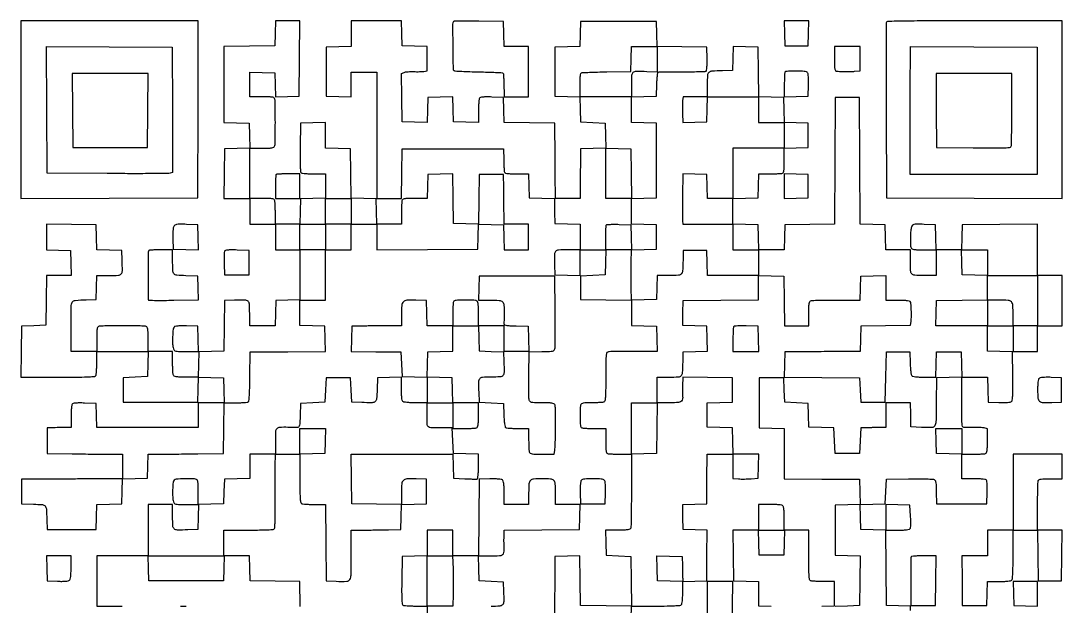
# Model space of a CAD drawing. Extents: x 179 to 1071, y 112 to 1107.
# Drawn here: x 179 to 1071, y 606 to 1107 of the extents above; entities that cross this region are included whole.
import ezdxf

# ---------------------------------------------------------------- set-up
doc = ezdxf.new("R2010")
doc.units = 0

msp = doc.modelspace()

# ---------------------------------------------------------------- linework, layer by layer
for points in [[(396.783832, 1096.25), (396.5, 1085.5), (374.75, 1085.230498), (353, 1084.960995), (353, 1052.514329), (353, 1020.067663), (363.75, 1019.783832), (374.5, 1019.5), (374.783485, 1008.784171), (375.06697, 998.068343), (364.283485, 997.784171), (353.5, 997.5), (353.230112, 976.25), (352.960225, 955), (363.980112, 955), (375, 955), (375, 944), (375, 933), (386, 933), (397, 933), (397, 922), (397, 911), (407.5, 911), (418, 911), (418, 889.534983), (418, 868.069966), (407.75, 867.784983), (397.5, 867.5), (397.216168, 856.75), (396.932337, 846), (385.966168, 846), (375, 846), (375, 856.480948, 0.01319), (374.788355, 864.50249, 0.203196), (373.602972, 866.933469, 0.179688), (370.965089, 867.928151, 0.009927), (362, 867.795054), (353.5, 867.5), (353.230591, 845.783635), (352.961183, 824.06727), (342.230591, 823.783635), (331.5, 823.5), (331.216168, 812.75), (330.932337, 802), (320.573157, 802, -0.005377), (315.026092, 802.059651, -0.030446), (312.080966, 802.302822, -0.063217), (310.397282, 802.767927, -0.20495), (309.606989, 803.581787, -0.07203), (309.367894, 804.638111, -0.005915), (309.178303, 807.465525, -0.007831), (309.044305, 810.859224, -0.005951), (309, 814.581787), (309, 824), (298.5, 824), (288, 824), (288, 834.393011, 0.005351), (287.940414, 839.960143, 0.030363), (287.69735, 842.913621, 0.063068), (287.23239, 844.601595, 0.205218), (286.418213, 845.393011, 0.08225), (285.232385, 845.636202, 0.002107), (279.767875, 845.821697, 0.004428), (273.33249, 845.955978, 0.003002), (266, 846, 0.003002), (258.66751, 845.955978, 0.004428), (252.232125, 845.821697, 0.002107), (246.767615, 845.636202, 0.08225), (245.581787, 845.393011, 0.205218), (244.76761, 844.601595, 0.063068), (244.30265, 842.913621, 0.030363), (244.059586, 839.960143, 0.005351), (244, 834.393011), (244, 824), (233, 824), (222, 824), (222, 845.480948, -0.003164), (222.10758, 862.479112, -0.127215), (223.077367, 866.042339, -0.245296), (225.643505, 867.690422, -0.01508), (235, 868.24922), (243.5, 868.5), (243.784983, 878.75), (244.069966, 889), (254.515931, 889, 0.013279), (262.508945, 889.212318, 0.203503), (264.935814, 890.398538, 0.179309), (265.92841, 893.037274, 0.009911), (265.795054, 902), (265.5, 910.5), (254.783492, 910.783492), (244.066984, 911.066984), (243.783492, 921.783492), (243.5, 932.5), (222.25, 932.769888), (201, 933.039775), (201, 922.054871), (201, 911.069966), (211.25, 910.784983), (221.5, 910.5), (221.783832, 899.75), (222.067663, 889), (211.553719, 889), (201.039775, 889), (200.769888, 867.75), (200.5, 846.5), (190, 846), (179.5, 845.5), (179.230498, 823.75), (178.960995, 802), (210.873509, 802, 0.001265), (229.280051, 802.04657, 0.010886), (237.49886, 802.267147, 0.01691), (242.200297, 802.655518, 0.278953), (243.393011, 803.581787, 0.07203), (243.632106, 804.638111, 0.005915), (243.821697, 807.465525, 0.007831), (243.955695, 810.859224, 0.005951), (244, 814.581787), (244, 824), (266.033832, 824), (288.067663, 824), (287.783832, 813.25), (287.5, 802.5), (277, 802), (266.5, 801.5), (266.5, 791), (266.5, 780.5), (298.5, 780.5), (330.5, 780.5), (330.784171, 791.283485), (331.068343, 802.06697), (341.784171, 801.783485), (352.5, 801.5), (352.783832, 790.75), (353.067663, 780), (342.033832, 780), (331, 780), (331, 769.5), (331, 759), (327.25, 758.955461, -0.002158), (316.413029, 758.873526, -0.000537), (298.685812, 758.835053, -0.000579), (280.010873, 758.836196, -0.001059), (264.784983, 758.887), (244.069966, 759), (243.784983, 769.25), (243.5, 779.5), (233.582645, 779.788231, 0.006827), (228.804805, 779.861823, 0.023663), (225.717063, 779.721018, 0.033714), (223.705135, 779.395734, 0.19692), (222.847958, 778.788231, 0.113964), (222.524772, 777.869999, 0.008157), (222.266219, 775.16123, 0.011132), (222.080746, 771.886984, 0.008167), (222.015313, 768.25), (222, 759), (218.75, 758.939517, 0.001122), (217.041389, 758.903885, 0.000323), (214.398438, 758.84113, 0.000325), (211.418349, 758.766508, 0.000346), (208.5, 758.689517), (201.5, 758.5), (201.5, 747.5), (201.5, 736.5), (223, 736.289091, 0.00027), (232.019799, 736.205478, 0.000244), (241.342187, 736.128653, 0.000245), (249.688123, 736.068039, 0.000784), (255.25, 736.039091), (266, 736), (266, 725.5), (266, 715), (255.75, 714.934661, -0.000126), (249.851279, 714.898547, -0.000022), (238.817188, 714.834271, -0.000024), (225.88575, 714.760151, -0.000022), (212.5, 714.684661), (179.5, 714.5), (179.5, 704), (179.5, 693.5), (189.7397, 693.215131, -0.012174), (197.50884, 692.809521, -0.196929), (199.803333, 691.65727, -0.165236), (200.832838, 689.14566, -0.008001), (201.24922, 680), (201.5, 671.5), (222.5, 671.5), (243.5, 671.5), (243.783492, 682.216508), (244.066984, 692.933016), (254.783492, 693.216508), (265.5, 693.5), (265.783492, 704.216508), (266.066984, 714.933016), (276.783492, 715.216508), (287.5, 715.5), (287.784983, 725.75), (288.069966, 736), (298.284983, 736.051249, 0.000533), (303.655241, 736.083912, 0.000153), (311.961839, 736.145827, 0.000154), (321.327992, 736.221401, 0.000164), (330.5, 736.301249), (352.5, 736.5), (352.769502, 758.25), (353.039005, 780), (362.769502, 780.015313, 0.007428), (366.586424, 780.078025, 0.010307), (370.002712, 780.255482, 0.007127), (372.835648, 780.501904, 0.116755), (373.729091, 780.811407, 0.228384), (374.35659, 781.821704, 0.009456), (374.740282, 786.179757, 0.01097), (375.039141, 792.538324, 0.003025), (375.229091, 802.546095), (375.5, 823.5), (407.783691, 823.763898), (440.067381, 824.027795), (439.783691, 834.763898), (439.5, 845.5), (428.75, 845.783832), (418, 846.067663), (418, 857.033832), (418, 868), (429, 868), (440, 868), (440, 889.5), (440, 911), (451, 911), (462, 911), (462, 922), (462, 933), (473, 933), (484, 933), (484, 921.989377), (484, 910.978755), (527.25, 911.239377), (570.5, 911.5), (570.784171, 922.283485), (571.068343, 933.06697), (581.784171, 932.783485), (592.5, 932.5), (592.783832, 921.75), (593.067663, 911), (603.533832, 911), (614, 911), (614, 922), (614, 933), (603.5, 933), (593, 933), (592.881648, 942.75, -0.000062), (592.826894, 947.307015, -0.000032), (592.75939, 953.014062, -0.000032), (592.690668, 958.886916, -0.000048), (592.631648, 964), (592.5, 975.5), (582, 975.5), (571.5, 975.5), (571.230014, 954.216371), (570.960029, 932.932742), (560.230014, 933.216371), (549.5, 933.5), (549.230014, 954.783629), (548.960029, 976.067258), (538.230014, 975.783629), (527.5, 975.5), (527.215017, 965.25), (526.930034, 955), (516.572006, 955, 0.005378), (511.025624, 954.940347, 0.030449), (508.080782, 954.697172, 0.063222), (506.397244, 954.232062, 0.204941), (505.606989, 953.418213, 0.07203), (505.367894, 952.361889, 0.005915), (505.178303, 949.534475, 0.007831), (505.044305, 946.140776, 0.005951), (505, 942.418213), (505, 933), (494.533832, 933), (484.067663, 933), (483.783832, 943.75), (483.5, 954.5), (472.76979, 954.783631), (462.03958, 955.067262), (461.76979, 976.283631), (461.5, 997.5), (450.75, 997.783832), (440, 998.067663), (440, 1009.067663), (440, 1020.067663), (429.25, 1019.783832), (418.5, 1019.5), (418.22917, 998.571891, 0.002701), (418.150006, 988.071549, 0.012029), (418.285113, 981.908791, 0.012869), (418.572759, 977.904588, 0.230932), (419.22917, 976.837204, 0.115844), (420.147219, 976.517741, 0.007444), (422.990756, 976.26306, 0.010563), (426.422631, 976.079922, 0.007655), (430.25, 976.015313), (440, 976), (440, 965.533832), (440, 955.067663), (429.25, 954.783832), (418.5, 954.5), (418.216168, 943.75), (417.932337, 933), (407.466168, 933), (397, 933), (397, 942.418213, 0.005951), (396.955695, 946.140776, 0.007831), (396.821697, 949.534475, 0.005915), (396.632106, 952.361889, 0.07203), (396.393011, 953.418213, 0.205218), (395.601595, 954.23239, 0.063068), (393.913621, 954.69735, 0.030363), (390.960143, 954.940414, 0.005351), (385.393011, 955), (375, 955), (375, 976.5), (375, 998), (385.393011, 998, 0.005351), (390.960143, 998.059586, 0.030363), (393.913621, 998.30265, 0.063068), (395.601595, 998.76761, 0.205218), (396.393011, 999.581787, 0.090516), (396.939938, 1002.490371, 0.001332), (396.986594, 1020, 0.001332), (396.939938, 1037.509629, 0.090516), (396.393011, 1040.418213, 0.205218), (395.601595, 1041.23239, 0.063068), (393.913621, 1041.69735, 0.030363), (390.960143, 1041.940414, 0.005351), (385.393011, 1042), (375, 1042), (375, 1052.533832), (375, 1063.067663), (385.75, 1062.783832), (396.5, 1062.5), (396.785365, 1052.215407), (397.07073, 1041.930815), (407.285365, 1042.215407), (417.5, 1042.5), (417.763853, 1074.75), (418.027706, 1107), (407.547685, 1107), (397.067663, 1107)], [(549.686013, 1106.35268, 0.200102), (548.839193, 1104.294974, 0.001434), (548.981162, 1085.220102, 0.001219), (549.226209, 1065.998736, 0.255884), (550.118275, 1064.426902, 0.124049), (551.029484, 1064.138292, 0.001749), (556.816441, 1063.811555, 0.004748), (563.560575, 1063.518626, 0.003095), (571.350198, 1063.302629, -0.002361), (579.098223, 1063.099171, -0.003784), (585.707647, 1062.844292, -0.000829), (591.492817, 1062.567717, -0.186305), (591.981923, 1062.350575, -0.172188), (592.318903, 1061.641349, -0.010761), (592.509536, 1059.293219, -0.008095), (592.679155, 1055.378055, -0.001123), (592.88126, 1047.25), (593, 1042), (603.5, 1042), (614, 1042), (614, 1063.5), (614, 1085), (603.533832, 1085), (593.067663, 1085), (592.783832, 1095.75), (592.5, 1106.5), (571.436013, 1106.769346, 0.003085), (563.311969, 1106.823103, 0.004901), (556.358056, 1106.758056, 0.001338), (550.324385, 1106.626314, 0.192551)], [(920.460009, 1105.75, 0.090591), (920.266358, 1104.709509, 0.000109), (920.198937, 1082.982812, 0.000984), (920.176611, 1058.652573, 0.000605), (920.241394, 1030), (920.5, 955.5), (995.75, 955.243674), (1071, 954.987348), (1071, 1030.993674), (1071, 1107), (995.968615, 1107, 0.000668), (957.448289, 1106.948566, 0.003471), (936.19131, 1106.744245, 0.001205), (921.475143, 1106.465155, 0.305157)], [(308.758677, 1030.77123), (309.017354, 977.04246), (306.758677, 976.494347, -0.057902), (304.987826, 976.276519, -0.000418), (290.035361, 976.188577, -0.001589), (272.903102, 976.156579, -0.001017), (253, 976.223117), (201.5, 976.5), (201.241383, 1030.758691), (200.982767, 1085.017383), (254.741383, 1084.758691), (308.5, 1084.5)], [(724, 1074.091124), (724, 1063.182249), (715.25, 1063.46618, 0.008521), (705.954029, 1063.609315, 0.175406), (703.364411, 1062.667187, 0.208856), (702.202729, 1060.338893, 0.012752), (702, 1052.391592), (702, 1042), (680, 1042), (658, 1042), (658, 1052.031385, -0.006955), (658.065283, 1056.724666, -0.022709), (658.2925, 1059.821974, -0.029305), (658.656251, 1061.852831, -0.25152), (659.25, 1062.518112, -0.076876), (660.218152, 1062.71022, -0.00109), (666.154688, 1062.949315, -0.002999), (673.053001, 1063.170655, -0.001969), (681, 1063.34662), (701.5, 1063.719787), (701.783832, 1074.359894), (702.067663, 1085), (713.033832, 1085), (724, 1085)], [(876, 1074.5, 0.004221), (876.051218, 1068.433225, 0.03668), (876.294174, 1065.747341, 0.108169), (876.821153, 1064.424261, 0.233127), (877.75, 1063.894672, 0.003839), (883.047828, 1063.616612, 0.009606), (886.919336, 1063.51768, 0.012434), (890.125798, 1063.577104, 0.01335), (893.25, 1063.796454), (898, 1064.257661), (898, 1074.628831), (898, 1085), (887, 1085), (876, 1085)], [(1049.5, 1030), (1049.5, 975.5), (995.211905, 975.5), (940.92381, 975.5), (940.942857, 1025.75, -0.000032), (940.951538, 1045.331386, -0.000047), (940.961905, 1062.563467, -0.000022), (940.972765, 1077.239555, -0.00086), (940.980952, 1080.508612), (941, 1085.017225), (995.25, 1084.758612), (1049.5, 1084.5)], [(833.666667, 1063.333333, 0.178639), (833.399782, 1062.754233, 0.00449), (833.195833, 1059.816807, 0.009084), (833.048275, 1056.320041, 0.006002), (833, 1052.29835), (833, 1041.930034), (843.25, 1042.215017), (853.5, 1042.5), (853.788859, 1051.850715, 0.009044), (853.84141, 1055.957683, 0.018924), (853.703614, 1059.150171, 0.020746), (853.412685, 1061.513859, 0.132968), (852.916414, 1062.600715, 0.147998), (851.922993, 1063.257565, 0.037403), (850.00979, 1063.676512, 0.026324), (847.18188, 1063.926486, 0.008883), (843.044222, 1064, 0.007137), (839.657974, 1063.951661, 0.010606), (836.696324, 1063.804167, 0.006007), (834.230897, 1063.599099, 0.174334)], [(963.235953, 1030.25), (963.5, 998.5), (994.93202, 998.235498, 0.001697), (1010.901959, 998.155315, 0.00816), (1019.995146, 998.288929, 0.006635), (1026.009704, 998.555446, 0.241447), (1027.166708, 999.235498, 0.134731), (1027.492293, 1000.296498, 0.001088), (1027.738089, 1009.161365, 0.003824), (1027.920853, 1019.372002, 0.002438), (1027.984687, 1031.25), (1028, 1062), (995.485953, 1062), (962.971906, 1062)], [(397.666667, 975.333333, 0.177413), (397.400114, 974.758552, 0.004912), (397.195833, 971.973958, 0.009526), (397.048294, 968.649913, 0.006327), (397, 964.833333), (397, 955), (407.5, 955), (418, 955), (418, 965.5), (418, 976), (408.166667, 976, 0.006327), (404.350087, 975.951706, 0.009526), (401.026042, 975.804167, 0.004912), (398.241448, 975.599886, 0.177413)], [(310.01538, 931.028739, 0.089721), (309.593321, 929.72211, 0.014763), (309.31694, 927.072896, 0.015383), (309.175108, 923.826587, 0.011481), (309.211167, 920.243181), (309.5, 911.5), (320.284178, 911.215822), (331.068357, 910.931643), (330.784178, 921.715822), (330.5, 932.5), (320.804214, 932.785558, 0.004805), (314.993862, 932.900817, 0.042938), (312.44983, 932.708127, 0.109092), (311.012545, 932.136149, 0.121424)], [(701.783832, 921.75), (702.067663, 911), (691.033832, 911), (680, 911), (680, 921.333333, -0.006317), (680.050668, 925.343898, -0.009512), (680.205463, 928.836713, -0.004898), (680.419778, 931.762931, -0.177451), (680.699448, 932.366114, -0.183378), (681.300668, 932.636532, -0.005301), (684.145783, 932.777033, -0.010046), (687.547259, 932.840477, -0.006672), (691.449448, 932.782781), (701.5, 932.5)], [(288.666667, 910.333333, 0.196888), (288.148487, 909.095997, 0.000464), (288.011343, 889.123068, 0.000459), (287.911034, 869.143849, 0.199378), (288.414745, 867.916667, 0.197436), (288.811971, 867.749727, 0.000515), (294.911603, 867.707234, 0.003031), (301.822516, 867.7081, 0.001872), (309.9493, 867.78881), (331.069109, 868.07762), (330.784555, 878.28881), (330.5, 888.5), (320.357794, 888.783793, -0.014077), (312.641261, 889.217345, -0.199184), (310.234082, 890.462909, -0.166903), (309.196349, 893.143851, -0.00925), (309.013655, 902.25), (309, 911), (299.166667, 911, 0.006327), (295.350087, 910.951706, 0.009526), (292.026042, 910.804167, 0.004912), (289.241448, 910.599886, 0.177413)], [(353.442274, 909.710164, 0.081166), (353.248144, 908.773814, 0.005233), (353.158783, 905.980936, 0.007531), (353.137174, 902.634259, 0.005535), (353.210159, 898.924983), (353.5, 889.5), (364, 889.5), (374.5, 889.5), (374.5, 900), (374.5, 910.5), (364.232115, 910.785181, 0.005823), (359.049899, 910.868732, 0.025951), (356.012272, 910.724596, 0.043922), (354.172333, 910.376284, 0.236652)], [(1007, 900), (1007, 889), (1028.5, 889), (1050, 889), (1050, 867.5), (1050, 846), (1039.5, 846), (1029, 846), (1029, 855.065741, 0.014506), (1028.756305, 863.463935, 0.174589), (1027.50496, 866.393275, 0.189883), (1024.719525, 867.725392, 0.0177), (1016.964816, 868), (1007, 868), (1007, 857), (1007, 846), (984.966168, 846), (962.932337, 846), (963.216168, 856.75), (963.5, 867.5), (985.25, 867.769502), (1007, 868.039005), (1007, 878.485671), (1007, 888.932337), (996.25, 889.216168), (985.5, 889.5), (985.216168, 900.25), (984.932337, 911), (995.966168, 911), (1007, 911)], [(310.233397, 844.833397, 0.179459), (309.371852, 842.956134, 0.01067), (309.030526, 836.615899, 0.016338), (309.031988, 830.280382, 0.057296), (309.630286, 826.25, 0.133842), (310.367068, 824.986552, 0.144838), (311.622381, 824.318468, 0.046615), (314.098572, 824.049393, 0.003769), (320.650463, 824), (331.067663, 824), (330.783832, 834.75), (330.5, 845.5), (320.983397, 845.783397, 0.008138), (316.607967, 845.842445, 0.021344), (313.471245, 845.699745, 0.026578), (311.271169, 845.386818, 0.148826)], [(789.699448, 845.366114, 0.177451), (789.419778, 844.762931, 0.004898), (789.205463, 841.836713, 0.009512), (789.050668, 838.343898, 0.006317), (789, 834.333333), (789, 824), (800.033832, 824), (811.067663, 824), (810.783832, 834.75), (810.5, 845.5), (800.449448, 845.782781, 0.006672), (796.547259, 845.840477, 0.010046), (793.145783, 845.777033, 0.005301), (790.300668, 845.636532, 0.183378)], [(1051.234424, 800.834424, 0.143797), (1050.694722, 799.845948, 0.022828), (1050.320419, 797.645337, 0.020679), (1050.076786, 794.661816, 0.010032), (1050, 790.835184, 0.022917), (1050.312007, 784.031425, 0.193624), (1051.684721, 781.356705, 0.171727), (1054.620688, 780.204487, 0.017266), (1062.259538, 780.209712), (1070.5, 780.5), (1070.5, 791), (1070.5, 801.5), (1061.484424, 801.784424, 0.008771), (1057.360229, 801.84215, 0.022222), (1054.366666, 801.698401, 0.027716), (1052.2536, 801.383717, 0.146572)], [(789, 725.596513), (789, 715.193027), (793.75, 714.846513, 0.014642), (795.99658, 714.748636, 0.007134), (798.867188, 714.748663, 0.007069), (801.856091, 714.833617, 0.010147), (804.5, 715), (810.5, 715.5), (810.784983, 725.75), (811.069966, 736), (800.034983, 736), (789, 736)], [(1029, 703.5), (1029, 671), (1018, 671), (1007, 671), (1007, 660), (1007, 649), (995.980112, 649), (984.960225, 649), (985.230112, 627.75), (985.5, 606.5), (996, 606.5), (1006.5, 606.5), (1006.784983, 616.75), (1007.069966, 627), (1016.834983, 627, 0.00874), (1021.089346, 627.074375, 0.018513), (1024.377065, 627.311444, 0.019392), (1026.800997, 627.672291, 0.150838), (1027.8, 628.2, 0.175156), (1028.391927, 629.461896, 0.00933), (1028.721154, 633.954487, 0.010454), (1028.937931, 640.406919, 0.003169), (1029, 650.2), (1029, 671), (1039.480498, 671), (1049.960995, 671), (1050.230498, 649.25), (1050.5, 627.5), (1060.5, 627.5), (1070.5, 627.5), (1070.769502, 649.25), (1071.039005, 671), (1060.519502, 671), (1050, 671), (1050, 691.418213, -0.002771), (1050.043995, 699.357109, -0.004125), (1050.178303, 706.303225, -0.001841), (1050.363369, 712.220565, -0.083055), (1050.606989, 713.418213, -0.201158), (1051.381554, 714.227587, -0.0653), (1053.006334, 714.694689, -0.031643), (1055.836306, 714.939403, -0.005748), (1061.106989, 715), (1071, 715), (1071, 725.5), (1071, 736), (1050, 736), (1029, 736)], [(659.083586, 713.600715, 0.132968), (658.587315, 712.513859, 0.020746), (658.296386, 710.150171, 0.018924), (658.15859, 706.957683, 0.009044), (658.211141, 702.850715), (658.5, 693.5), (669, 693.5), (679.5, 693.5), (679.788859, 702.850715, 0.009044), (679.84141, 706.957683, 0.018924), (679.703614, 710.150171, 0.020746), (679.412685, 712.513859, 0.132968), (678.916414, 713.600715, 0.148241), (677.921106, 714.258133, 0.03732), (676.001581, 714.676883, 0.026238), (673.161782, 714.926629, 0.008814), (669, 715, 0.008814), (664.838218, 714.926629, 0.026238), (661.998419, 714.676883, 0.03732), (660.078894, 714.258133, 0.148241)], [(811, 682), (811, 671), (822, 671), (833, 671), (833, 680.8, 0.008695), (832.925705, 685.071747, 0.018472), (832.688776, 688.369558, 0.019349), (832.328068, 690.799696, 0.150969), (831.8, 691.8, 0.150969), (830.799696, 692.328068, 0.019349), (828.369558, 692.688776, 0.018472), (825.071747, 692.925705, 0.008695), (820.8, 693), (811, 693)], [(201.216168, 638.25), (201.5, 627.5), (210.348888, 627.209625, 0.009753), (214.216702, 627.158189, 0.019679), (217.261689, 627.297015, 0.021654), (219.531013, 627.589578, 0.131045), (220.598888, 628.08207, 0.153904), (221.270619, 629.123954, 0.035268), (221.685107, 631.203482, 0.024225), (221.929856, 634.343307, 0.007338), (222, 639.122445), (222, 649), (211.466168, 649), (200.932337, 649)], [(549.187616, 637.75, -0.004056), (549.286888, 632.698016, -0.002552), (549.324862, 626.79375, -0.002561), (549.302819, 620.984411, -0.004692), (549.216168, 616.25), (548.932337, 606), (537.966168, 606), (527, 606), (527, 627.5), (527, 649), (537.937616, 649), (548.875232, 649)], [(941.688187, 648.25, 0.126359), (941.515499, 647.623695, 0.000779), (941.420102, 641.698437, 0.003128), (941.363878, 634.912242, 0.001981), (941.37917, 627), (941.5, 606.5), (952, 606.5), (962.5, 606.5), (962.769888, 627.75), (963.039775, 649), (952.578905, 649, 0.006705), (948.538272, 648.945813, 0.010485), (945.064647, 648.779688, 0.004922), (942.158018, 648.550754, 0.245227)]]:
    msp.add_lwpolyline(points, format="xyb", close=True)
for points in [[(179, 1030.993714), (179, 954.987428), (254.75, 955.243714), (330.5, 955.5), (330.756286, 1031.25), (331.012572, 1107), (255.006286, 1107), (179, 1107)], [(833.216168, 1096.25), (833.5, 1085.5), (843.5, 1085.5), (853.5, 1085.5), (853.783832, 1096.25), (854.067663, 1107), (843.5, 1107), (832.932337, 1107)], [(223.235953, 1030.25), (223.5, 998.5), (255.5, 998.5), (287.5, 998.5), (287.764047, 1030.25), (288.028094, 1062), (255.5, 1062), (222.971906, 1062)], [(701.769888, 976.25), (702.039775, 955), (691.019888, 955), (680, 955), (680, 976.533832), (680, 998.067663), (690.75, 997.783832), (701.5, 997.5)], [(833, 965.5), (833, 954.930034), (843.25, 955.215017), (853.5, 955.5), (853.5, 965.5), (853.5, 975.5), (843.25, 975.784983), (833, 976.069966)], [(462, 944), (462, 933), (451, 933), (440, 933), (440, 922), (440, 911), (429, 911), (418, 911), (418, 922), (418, 933), (429, 933), (440, 933), (440, 944), (440, 955), (451, 955), (462, 955)], [(439.783832, 747.25), (439.5, 736.5), (428.75, 736.216168), (418, 735.932337), (418, 746.966168), (418, 758), (429.033832, 758), (440.067663, 758)], [(985, 746.966168), (985, 735.932337), (974.25, 736.216168), (963.5, 736.5), (963.216168, 747.25), (962.932337, 758), (973.966168, 758), (985, 758)], [(352.783832, 638.25), (352.5, 627.5), (320.5, 627.5), (288.5, 627.5), (288.216168, 638.25), (287.932337, 649), (320.5, 649), (353.067663, 649)], [(767, 605.466168), (767, 583.932337), (777.75, 584.216168), (788.5, 584.5), (788.748715, 605.75), (788.997429, 627), (777.998715, 627), (767, 627)], [(1029.215017, 616.75), (1029.5, 606.5), (1039.75, 606.215017), (1050, 605.930034), (1050, 616.465017), (1050, 627), (1039.465017, 627), (1028.930034, 627)]]:
    msp.add_lwpolyline(points, close=True)
for points in [[(941.132935, 602.215017), (941, 605.930034), (930.75, 606.215017), (920.5, 606.5), (920.236147, 638.75), (919.972294, 671), (929.863702, 671, 0.007981), (934.348145, 671.071583, 0.020551), (937.579406, 671.307944, 0.024147), (939.848055, 671.679641, 0.168413), (940.794877, 672.252842, 0.147154), (941.220533, 673.258176, 0.01842), (941.391472, 675.645961, 0.017789), (941.388444, 678.860732, 0.008409), (941.167322, 683.002842), (940.5, 692.5), (930.25, 692.784983), (920, 693.069966), (920, 682.001151), (920, 670.932337), (909.25, 671.216168), (898.5, 671.5), (898.216515, 682.215829), (897.93303, 692.931657), (908.716515, 693.215829), (919.5, 693.5), (920, 704), (920.5, 714.5), (939.5, 714.783977, -0.002821), (946.94004, 714.853191, -0.003982), (953.569445, 714.824654, -0.002334), (959.15164, 714.730103, -0.054888), (960.715131, 714.523677, -0.140292), (961.954949, 713.814297, -0.13698), (962.645699, 712.550087, -0.045905), (962.987292, 710.054923, -0.004125), (963.215131, 703.7397), (963.5, 693.5), (985, 693.5), (1006.5, 693.5), (1006.788231, 703.417355, 0.006827), (1006.861823, 708.195195, 0.023663), (1006.721018, 711.282937, 0.033714), (1006.395734, 713.294865, 0.19692), (1005.788231, 714.152042, 0.115445), (1004.860149, 714.475649, 0.007585), (1002.014355, 714.733781, 0.010675), (998.578609, 714.919286, 0.007755), (994.75, 714.984687), (985, 715), (985, 725.5), (985, 736), (994.418213, 736, 0.005951), (998.140776, 736.044305, 0.007831), (1001.534475, 736.178303, 0.005915), (1004.361889, 736.367894, 0.07203), (1005.418213, 736.606989, 0.204586), (1006.231644, 737.395764, 0.063419), (1006.696944, 739.073666, 0.03056), (1006.94026, 742.007528, 0.005411), (1007, 747.527534), (1007, 757.841089), (1004.20759, 758.454406, 0.032348), (1002.713398, 758.68257, 0.008894), (1000.338534, 758.846862, 0.008949), (997.634708, 758.937159, 0.009235), (994.95759, 758.929174, -0.002004), (992.356911, 758.883802, -0.002328), (989.882855, 758.862076, -0.00207), (987.788996, 758.862105, -0.0139), (986.75, 758.895313, -0.317786), (985.750672, 759.695424, -0.049903), (985.271566, 762.320138, -0.018524), (985.043733, 767.520651, -0.001685), (985, 780.5), (985, 802), (995.966168, 802), (1006.932337, 802), (1007.216168, 791.25), (1007.5, 780.5), (1016.850715, 780.211141, 0.00912), (1020.925954, 780.159618, 0.018549), (1024.125691, 780.296298, 0.019837), (1026.510708, 780.582558, 0.134197), (1027.583448, 781.069255, 0.190072), (1028.310448, 782.392432, 0.018514), (1028.64388, 786.098731, 0.013401), (1028.798447, 792.065934, 0.002593), (1028.732733, 802.858114), (1028.5, 823.5), (1017.75, 823.783832), (1007, 824.067663), (1007, 835.033832), (1007, 846), (1018, 846), (1029, 846), (1029, 835), (1029, 824), (1039.5, 824), (1050, 824), (1050, 835), (1050, 846), (1060.5, 846), (1071, 846), (1071, 867.5), (1071, 889), (1060.5, 889), (1050, 889), (1050, 911.013853), (1050, 933.027706), (1017.75, 932.763853), (985.5, 932.5), (985.216168, 921.75), (984.932337, 911), (974, 911), (963.067663, 911), (962.783832, 921.75), (962.5, 932.5), (952.739067, 932.786344, 0.003777), (946.318608, 932.926166, 0.056645), (944.094026, 932.705325, 0.164113), (942.888802, 931.98706, 0.086391), (941.989067, 930.471244, 0.072991), (941.307436, 927.388305, 0.01263), (941.028304, 921.404475, 0.011938), (941.043404, 915.414346, 0.085208), (941.606989, 912.581787, 0.205218), (942.398405, 911.76761, 0.063068), (944.086379, 911.30265, 0.030363), (947.039857, 911.059586, 0.005351), (952.606989, 911), (963, 911), (963, 900), (963, 889), (952.616631, 889, -0.013409), (944.681693, 889.212842, -0.202173), (942.25129, 890.394674, -0.171913), (941.196811, 893.044544, -0.009167), (941.013655, 902.25), (941, 911), (930.533832, 911), (920.067663, 911), (919.783832, 921.75), (919.5, 932.5), (908.758596, 932.783745), (898.017192, 933.067489), (897.758596, 987.283745), (897.5, 1041.5), (887, 1041.5), (876.5, 1041.5), (876.241397, 987.269863), (875.982794, 933.039725), (854.741397, 932.769863), (833.5, 932.5), (833.216168, 921.75), (832.932337, 911), (822, 911), (811.067663, 911), (810.783832, 921.75), (810.5, 932.5), (799.75, 932.783832), (789, 933.067663), (789, 944), (789, 954.932337), (799.75, 955.216168), (810.5, 955.5), (810.784983, 965.75), (811.069966, 976), (820.453196, 976, 0.005972), (824.162354, 976.044307, 0.007853), (827.544751, 976.178303, 0.005943), (830.362696, 976.367916, 0.071958), (831.418213, 976.606989, 0.204941), (832.232062, 977.397244, 0.063222), (832.697172, 979.080782, 0.030449), (832.940347, 982.025624, 0.005378), (833, 987.572006), (833, 997.930034), (843.25, 998.215017), (853.5, 998.5), (853.5, 1009), (853.5, 1019.5), (843.283481, 1019.784613), (833.066961, 1020.069227), (832.783481, 1030.784613), (832.5, 1041.5), (821.76979, 1041.783631), (811.03958, 1042.067262), (810.76979, 1063.283631), (810.5, 1084.5), (799.785353, 1084.783473), (789.070705, 1085.066946), (788.785353, 1074.783473), (788.5, 1064.5), (780, 1064.24922, 0.007926), (770.756564, 1063.829771, 0.170244), (768.27627, 1062.785637, 0.199796), (767.184972, 1060.471708, 0.011573), (767, 1052.480948), (767, 1042), (756.609406, 1042), (746.218812, 1042), (745.859406, 1038.75, 0.02137), (745.741252, 1036.99977, 0.005506), (745.702571, 1034.168109, 0.005594), (745.730191, 1030.934425, 0.005666), (745.830197, 1027.715902), (746.160393, 1019.931805), (756.330197, 1020.215902), (766.5, 1020.5), (766.783832, 1031.25), (767.067663, 1042), (789.033832, 1042), (811, 1042), (811, 1031), (811, 1020), (822, 1020), (833, 1020), (833, 1009), (833, 998), (811, 998), (789, 998), (789, 976.5), (789, 955), (778.034983, 955), (767.069966, 955), (766.784983, 965.25), (766.5, 975.5), (756.292054, 975.784519), (746.084108, 976.069038), (745.792054, 957.284519, 0.001769), (745.703244, 949.888879, 0.0024), (745.67874, 943.21014, 0.001601), (745.703027, 937.605198, 0.026762), (745.816422, 935.75), (746.132845, 933), (767.566422, 933), (789, 933), (789, 922), (789, 911), (800, 911), (811, 911), (811, 900), (811, 889), (789.033832, 889), (767.067663, 889), (766.783832, 899.75), (766.5, 910.5), (756.5, 910.5), (746.5, 910.5), (746.24922, 902, -0.00791), (745.830156, 892.758359, -0.16988), (744.788039, 890.277494, -0.200101), (742.478069, 889.185537, -0.01165), (734.515931, 889), (724.069966, 889), (723.784983, 878.75), (723.5, 868.5), (712.83935, 868.217075), (702.1787, 867.934149), (701.83935, 878.717075, -0.004759), (701.731724, 883.621283, -0.002807), (701.691828, 889.48058, -0.002808), (701.717713, 895.3336, -0.004806), (701.813683, 900.216814), (702.127365, 910.933629), (712.813683, 911.216814), (723.5, 911.5), (723.5, 922), (723.5, 932.5), (712.75, 932.783832), (702, 933.067663), (702, 944), (702, 954.932337), (712.75, 955.216168), (723.5, 955.5), (723.5, 987.5), (723.5, 1019.5), (712.75, 1019.783832), (702, 1020.067663), (702, 1031), (702, 1041.932337), (712.75, 1042.216168), (723.5, 1042.5), (723.788805, 1052.464966, -0.008341), (723.965134, 1056.324425, -0.012692), (724.259129, 1059.66734, -0.007302), (724.613004, 1062.423241, -0.222284), (724.984353, 1062.99033, -0.132426), (725.735451, 1063.214675, -0.001332), (731.352191, 1063.351021, -0.004221), (737.850007, 1063.436567, -0.002712), (745.388797, 1063.431273, 0.003273), (752.94068, 1063.43444, 0.005023), (759.480699, 1063.545699, 0.00187), (765.089651, 1063.718479, 0.130493), (765.981479, 1063.988554, 0.221079), (766.458558, 1064.713462, 0.017727), (766.71982, 1067.047849, 0.018427), (766.845947, 1070.267394, 0.007841), (766.788231, 1074.582645), (766.5, 1084.5), (745.283631, 1084.76979), (724.067262, 1085.03958), (723.783631, 1095.76979), (723.5, 1106.5), (691, 1106.5), (658.5, 1106.5), (658.216508, 1095.783492), (657.933016, 1085.066984), (647.216508, 1084.783492), (636.5, 1084.5), (636.5, 1063.5), (636.5, 1042.5), (647.216508, 1042.216508), (657.933016, 1041.933016), (658.216508, 1031.216508), (658.5, 1020.5), (669, 1020), (679.5, 1019.5), (679.783485, 1008.784171), (680.06697, 998.068343), (669.283485, 997.784171), (658.5, 997.5), (658.347508, 986.5, 0.000324), (658.282022, 981.54442, 0.0002), (658.211168, 975.720313, 0.000201), (658.1458, 969.967406, 0.000362), (658.097508, 965.25), (658, 955), (647.5, 955), (637, 955), (636.930804, 957.75, -0.004235), (636.897684, 959.734506, -0.000117), (636.828824, 968.357813, -0.000241), (636.755103, 978.49718, -0.000165), (636.680804, 990), (636.5, 1019.5), (614.783635, 1019.769409), (593.06727, 1020.038817), (592.783635, 1030.769409), (592.5, 1041.5), (582.582645, 1041.788231, 0.006827), (577.804805, 1041.861823, 0.023663), (574.717063, 1041.721018, 0.033714), (572.705135, 1041.395734, 0.19692), (571.847958, 1040.788231, 0.11554), (571.524324, 1039.859509, 0.007548), (571.266219, 1037.004417, 0.010646), (571.080711, 1033.557744, 0.007729), (571.015313, 1029.716168), (571, 1019.932337), (560.25, 1020.216168), (549.5, 1020.5), (549.215829, 1031.283485), (548.931657, 1042.06697), (538.215829, 1041.783485), (527.5, 1041.5), (527.215829, 1030.716515), (526.931657, 1019.93303), (516.215829, 1020.216515), (505.5, 1020.5), (505.22966, 1041.267018), (504.95932, 1062.034035), (507.2607, 1062.909018, -0.057255), (508.530282, 1063.231757, -0.014696), (510.639432, 1063.454377, -0.01477), (513.077047, 1063.567151, -0.01452), (515.53104, 1063.536857, 0.008761), (518.017986, 1063.477508, 0.008264), (520.554431, 1063.503354, 0.008252), (522.799992, 1063.60047, 0.02829), (524.25, 1063.769856), (527, 1064.25), (527, 1074.591168), (527, 1084.932337), (516.25, 1085.216168), (505.5, 1085.5), (505.216168, 1096.25), (504.932337, 1107), (483.466168, 1107), (462, 1107), (462, 1096.033832), (462, 1085.067663), (451.25, 1084.783832), (440.5, 1084.5), (440.5, 1063.5), (440.5, 1042.5), (451.25, 1042.216168), (462, 1041.932337), (462, 1052.466168), (462, 1063), (473, 1063), (484, 1063), (484, 1009), (484, 955), (494.480112, 955), (504.960225, 955), (505.230112, 976.25), (505.5, 997.5), (549, 997.5), (592.5, 997.5), (592.608158, 987.884014, 0.006644), (592.700585, 984.117746, 0.009323), (592.890422, 980.759607, 0.006129), (593.135054, 977.966885, 0.113976), (593.417175, 977.134014, 0.21346), (594.154653, 976.633134, 0.017377), (596.52325, 976.296307, 0.01839), (599.759154, 976.070289, 0.00824), (604.024034, 976), (613.930034, 976), (614.215017, 965.75), (614.5, 955.5), (625.25, 955.216168), (636, 954.932337), (636.086145, 947.716168, 0.001483), (636.13115, 944.696723, 0.001364), (636.195118, 941.591624, 0.001361), (636.267255, 938.822812, 0.004503), (636.336145, 937), (636.5, 933.5), (647.25, 933.216168), (658, 932.932337), (658, 921.966168), (658, 911), (647.519052, 911, 0.01319), (639.49751, 910.788355, 0.203196), (637.066531, 909.602972, 0.179688), (636.071849, 906.965089, 0.009927), (636.204946, 898), (636.5, 889.5), (647.25, 889.216168), (658, 888.932337), (658, 899.966168), (658, 911), (669.033832, 911), (680.067663, 911), (679.783832, 900.25), (679.5, 889.5), (669, 889), (658.5, 888.5), (658.5, 878.5), (658.5, 868.5), (680.25, 868.230498), (702, 867.960995), (702, 857.014329), (702, 846.067663), (712.75, 845.783832), (723.5, 845.5), (723.783832, 834.75), (724.067663, 824), (713.283832, 823.937986, -0.001272), (708.461898, 823.922527, -0.000818), (702.868283, 823.927974, -0.000822), (697.39359, 823.951253, -0.001543), (692.969899, 823.990985, 0.006585), (689.194514, 823.986822, 0.008533), (685.734044, 823.87834, 0.006692), (682.851551, 823.700008, 0.072938), (681.719899, 823.446009, 0.243652), (680.746765, 822.350695, 0.04212), (680.278624, 819.525604, 0.018079), (680.047292, 814.256042, 0.001929), (680, 802, -0.002119), (679.950165, 790.241252, -0.016334), (679.723675, 784.739087, -0.031157), (679.300918, 781.652022, -0.25694), (678.418213, 780.606989, -0.070701), (677.376466, 780.368294, -0.006434), (674.712778, 780.178303, -0.008233), (671.515192, 780.044336, -0.006352), (668.025201, 780, 0.006824), (663.394852, 779.936805, 0.03479), (660.832752, 779.687898, 0.070258), (659.343123, 779.216173, 0.191652), (658.606989, 778.418213, 0.070701), (658.368294, 777.376466, 0.006434), (658.178303, 774.712778, 0.008233), (658.044336, 771.515192, 0.006352), (658, 768.025201, 0.006824), (658.063195, 763.394852, 0.03479), (658.312102, 760.832752, 0.070258), (658.783827, 759.343123, 0.191652), (659.581787, 758.606989, 0.07203), (660.638111, 758.367894, 0.005915), (663.465525, 758.178303, 0.007831), (666.859224, 758.044305, 0.005951), (670.581787, 758), (680, 758), (680, 747.606989, 0.005351), (680.059586, 742.039857, 0.030363), (680.30265, 739.086379, 0.063068), (680.76761, 737.398405, 0.205218), (681.581787, 736.606989, 0.07203), (682.638111, 736.367894, 0.005915), (685.465525, 736.178303, 0.007831), (688.859224, 736.044305, 0.005951), (692.581787, 736), (702, 736), (702, 705.081787, -0.001834), (701.956121, 693.117215, -0.002835), (701.821697, 682.78115, -0.00089), (701.63857, 673.829518, -0.086256), (701.393011, 672.581787, -0.205485), (700.600474, 671.767294, -0.062919), (698.908208, 671.302479, -0.03028), (695.946379, 671.059521, -0.005326), (690.359179, 671), (679.932337, 671), (680.216168, 660.25), (680.5, 649.5), (691, 649), (701.5, 648.5), (701.769945, 627.230442), (702.039889, 605.960884), (680.269945, 606.230442), (658.5, 606.5), (658.230014, 627.783629), (657.960029, 649.067258), (647.230014, 648.783629), (636.5, 648.5), (636.340976, 626, -0.000087), (636.273419, 616.670707, -0.000084), (636.201941, 607.245312, -0.000083), (636.136292, 598.954214, -0.000312)], [(418.23017, 605.73017), (417.96034, 626.96034), (396.73017, 627.23017), (375.5, 627.5), (375.216168, 638.25), (374.932337, 649), (363.966168, 649), (353, 649), (353, 660), (353, 671), (373.75, 671.015313, 0.003601), (381.793675, 671.079173, 0.005486), (388.775501, 671.261519, 0.002201), (394.739395, 671.509068, 0.130668), (395.762345, 671.831959, 0.230492), (396.415381, 672.892058, 0.011445), (396.73552, 677.087934, 0.011495), (396.928114, 683.447939, 0.002719), (396.94772, 694.066647, -0.000416), (396.922998, 703.024279, -0.000385), (396.912344, 712.21489, -0.000384), (396.915432, 720.395774, -0.00129), (396.935375, 725.75), (397, 736), (407.5, 736), (418, 736), (418, 715.106989, 0.002106), (418.049786, 703.284365, 0.016256), (418.27619, 697.756048, 0.030951), (418.698559, 694.653901, 0.257256), (419.581787, 693.606989, 0.072002), (420.637796, 693.367902, 0.005926), (423.461511, 693.178303, 0.007839), (426.850796, 693.044306, 0.005959), (430.568123, 693), (439.972671, 693), (440.236336, 660.25), (440.5, 627.5), (449, 627.204946, 0.017378), (458.186192, 627.205453, 0.257598), (460.853655, 628.800938, 0.129107), (461.881453, 632.504163, 0.003484), (462, 649.519052), (462, 671), (472.75, 671.046894, 0.001159), (477.626468, 671.079466, 0.000692), (483.426563, 671.139675, 0.000693), (489.202902, 671.215634, 0.001202), (494, 671.296894), (504.5, 671.5), (504.783492, 682.216508), (505.066984, 692.933016), (515.783492, 693.216508), (526.5, 693.5), (526.5, 704), (526.5, 714.5), (517.756819, 714.788833, 0.016298), (509.604154, 714.792342, 0.180974), (506.644386, 713.574904, 0.18966), (505.283723, 710.740935, 0.018191), (505, 702.944929), (505, 692.960225), (483.75, 693.230112), (462.5, 693.5), (462.230112, 714.75), (461.960225, 736), (472.480112, 736.051724, -0.000428), (477.369693, 736.071576, -0.000227), (483.434783, 736.088254, -0.000225), (489.640236, 736.099709, -0.000349), (495, 736.103448, -0.000289), (501.035601, 736.099964, -0.000104), (509.633474, 736.088254, -0.000103), (519.058717, 736.071528, -0.000122), (527.965017, 736.051724), (548.930034, 736), (549.215017, 725.75), (549.5, 715.5), (559.272418, 715, 0.00364), (563.087654, 714.832633, 0.005264), (566.461353, 714.744792, 0.002831), (569.31008, 714.716756, 0.083391), (570.022418, 714.833333, 0.286714), (570.421168, 715.322683, 0.008579), (570.718436, 718.061137, 0.014313), (570.931191, 721.469081, 0.008431), (571, 725.549502), (571, 735.932337), (560.25, 736.216168), (549.5, 736.5), (549, 747.5), (548.5, 758.5), (539.5, 758.528703, -0.005815), (530.215178, 758.666303, -0.175239), (528.074643, 759.504931, -0.206927), (527.137279, 761.483974, -0.008562), (527, 769.5), (527, 780), (538, 780), (549, 780), (549, 769), (549, 758), (558.418213, 758, 0.005951), (562.140776, 758.044305, 0.007831), (565.534475, 758.178303, 0.005915), (568.361889, 758.367894, 0.07203), (569.418213, 758.606989, 0.205218), (570.23239, 759.398405, 0.063068), (570.69735, 761.086379, 0.030363), (570.940414, 764.039857, 0.005351), (571, 769.606989), (571, 780), (560.033832, 780), (549.067663, 780), (548.783832, 790.75), (548.5, 801.5), (537.716515, 801.784171), (526.93303, 802.068343), (527.216515, 812.784171), (527.5, 823.5), (538.25, 823.783832), (549, 824.067663), (549, 835.033832), (549, 846), (559.966168, 846), (570.932337, 846), (571.216168, 835.25), (571.5, 824.5), (582, 824), (592.5, 823.5), (592.795054, 815, -0.009691), (592.93182, 806.072089, -0.173957), (591.968271, 803.420341, -0.207748), (589.598551, 802.222174, -0.014616), (582, 802, 0.014616), (574.401449, 801.777826, 0.207748), (572.031729, 800.579659, 0.173957), (571.06818, 797.927911, 0.009691), (571.204946, 789), (571.5, 780.5), (582, 780), (592.5, 779.5), (592.788805, 769.535034, 0.00836), (592.987032, 765.199826, 0.019108), (593.315749, 761.944063, 0.01918), (593.737468, 759.589, 0.199883), (594.288805, 758.800347, 0.115815), (595.163074, 758.49549, 0.007503), (597.861399, 758.252233, 0.010614), (601.118512, 758.077241, 0.007698), (604.75, 758.015313), (614, 758), (614, 748.581787, 0.005951), (614.044305, 744.859224, 0.007831), (614.178303, 741.465525, 0.005915), (614.367894, 738.638111, 0.07203), (614.606989, 737.581787, 0.204332), (615.394702, 736.768657, 0.06356), (617.068571, 736.30322, 0.030639), (619.994573, 736.059802, 0.005435), (625.495698, 736), (635.777418, 736), (636.348775, 739.25, 0.040843), (636.830325, 744.447705, 0.002604), (636.914963, 759.740909, 0.001404), (636.875177, 775.76849, 0.090525), (636.361578, 778.500126, 0.216455), (635.589299, 779.261147, 0.053949), (633.826077, 779.699985, 0.028412), (630.817591, 779.939137, 0.00563), (625.412063, 780, -0.003749), (618.87726, 780.049, -0.047055), (616.424173, 780.317543, -0.148215), (615.1922, 780.986367, -0.135378), (614.485341, 782.25, -0.054895), (614.275402, 783.840683, -0.002293), (614.178292, 789.567187, -0.003942), (614.14779, 796.365834, -0.002788), (614.216289, 804), (614.5, 823.5), (625.239412, 823.783724, 0.003794), (631.909897, 824.010615, 0.044265), (634.492634, 824.348435, 0.136833), (635.785738, 825.039009, 0.145717), (636.496619, 826.283724, 0.054379), (636.698253, 827.94384, 0.001032), (636.786757, 836.661469, 0.002497), (636.818257, 846.84309, 0.001668), (636.757207, 858.5), (636.5, 888.5), (604, 888.5), (571.5, 888.5), (571.215017, 878.25), (570.930034, 868), (580.929833, 868, -0.017982), (588.657013, 867.722017, -0.178016), (591.568977, 866.406709, -0.186653), (592.862525, 863.549607, -0.020112), (592.979716, 856.160314, 0.001605), (592.915771, 853.137665, 0.002143), (592.878288, 850.393306, 0.001495), (592.863602, 848.092071, 0.022089), (592.896533, 847.284983, 0.318304), (593.390442, 846.700115, 0.027334), (595.420061, 846.29179, 0.022179), (598.535663, 845.980675, 0.006845), (603.25, 845.784983), (613.5, 845.5), (613.783832, 834.75), (614.067663, 824), (603.533832, 824), (593, 824), (593, 835), (593, 846), (582, 846), (571, 846), (571, 856.393011, 0.005351), (570.940414, 861.960143, 0.030363), (570.69735, 864.913621, 0.063068), (570.23239, 866.601595, 0.205218), (569.418213, 867.393011, 0.070701), (568.376466, 867.631706, 0.006434), (565.712778, 867.821697, 0.008233), (562.515192, 867.955664, 0.006352), (559.025201, 868, 0.006824), (554.394852, 867.936805, 0.03479), (551.832752, 867.687898, 0.070258), (550.343123, 867.216173, 0.191652), (549.606989, 866.418213, 0.07203), (549.367894, 865.361889, 0.005915), (549.178303, 862.534475, 0.007831), (549.044305, 859.140776, 0.005951), (549, 855.418213), (549, 846), (538.033832, 846), (527.067663, 846), (526.783832, 856.75), (526.5, 867.5), (517.357531, 867.786103, 0.019432), (509.610717, 867.727419, 0.186872), (506.649885, 866.419669, 0.180389), (505.286419, 863.434573, 0.017882), (505, 855.428571), (505, 846), (494.25, 845.953106, 0.001159), (489.373532, 845.920534, 0.000692), (483.573437, 845.860325, 0.000693), (477.797098, 845.784366, 0.001202), (473, 845.703106), (462.5, 845.5), (462.216371, 834.769986), (461.932742, 824.039971), (483.216371, 823.769986), (504.5, 823.5), (505, 813), (505.5, 802.5), (516.25, 802.216168), (527, 801.932337), (527, 790.966168), (527, 780), (517.2, 780, -0.008695), (512.928253, 780.074295, -0.018472), (509.630442, 780.311224, -0.019349), (507.200304, 780.671932, -0.150969), (506.2, 781.2, -0.151099), (505.671574, 782.201601, -0.019307), (505.311007, 784.637948, -0.018431), (505.074216, 787.94585, -0.008651), (505, 792.234983), (505, 802.069966), (494.75, 801.784983), (484.5, 801.5), (484.215131, 791.2603, -0.013827), (483.781878, 783.45705, -0.200378), (482.533568, 781.051258, -0.174565), (479.86687, 780.074823, -0.010012), (471, 780.204946), (462.5, 780.5), (462, 791), (461.5, 801.5), (451, 801.5), (440.5, 801.5), (440, 791), (439.5, 780.5), (429, 780), (418.5, 779.5), (418.215017, 769.25, -0.004693), (418.000079, 763.471922, -0.036204), (417.67905, 760.785653, -0.099243), (417.126805, 759.438948, -0.239314), (416.215017, 758.924124, -0.011474), (415.182126, 758.902156, -0.001561), (413.020727, 758.912543, -0.001797), (410.459592, 758.942053, -0.001516), (407.749161, 758.991246, 0.015482), (400.566127, 758.920981, 0.203232), (398.212161, 757.807756, 0.173068), (397.177175, 755.255888, 0.010642), (397, 746.932612), (397, 736), (386, 736), (375, 736), (375, 725.533832), (375, 715.067663), (364.25, 714.783832), (353.5, 714.5), (353, 704), (352.5, 693.5), (341.75, 693.216168), (331, 692.932337), (331, 703.359179, 0.005326), (330.940479, 708.946379, 0.03028), (330.697521, 711.908208, 0.062919), (330.232706, 713.600474, 0.205485), (329.418213, 714.393011, 0.087326), (326.131964, 715.032511, 0.012209), (319.18065, 714.98781, 0.008428), (312.075108, 714.648595, 0.182186), (310.2, 713.8, 0.180438), (309.359131, 711.958582, 0.010157), (309.033618, 705.583513, 0.015809), (309.039417, 699.235482, 0.05739), (309.630286, 695.25, 0.133842), (310.367068, 693.986552, 0.144838), (311.622381, 693.318468, 0.046615), (314.098572, 693.049393, 0.003769), (320.650463, 693), (331.067663, 693), (330.783832, 682.25), (330.5, 671.5), (322, 671.204946, -0.009927), (313.034911, 671.071849, -0.179688), (310.397028, 672.066531, -0.203196), (309.211645, 674.49751, -0.01319), (309, 682.519052), (309, 693), (298.5, 693), (288, 693), (288, 671), (288, 649), (266, 649), (244, 649), (244, 627.519502), (244, 606.039005), (265.75, 605.769502)], [(701.783832, 595.25), (702.067663, 606), (722.833832, 606, 0.003175), (732.609845, 606.062087, 0.010469), (739.052608, 606.278893, 0.00935), (743.538621, 606.608191, 0.175114), (744.8, 607.2, 0.14891), (745.322351, 608.179895, 0.01999), (745.685248, 610.5157, 0.019113), (745.924433, 613.659458, 0.009429), (746, 617.666168), (746, 626.932337), (735.25, 627.216168), (724.5, 627.5), (724.215822, 638.284178), (723.931643, 649.068357), (734.715822, 648.784178), (745.5, 648.5), (745.694168, 640.5, -0.000132), (745.772598, 637.232968, -0.00014), (745.847699, 634.031911, -0.000133), (745.910832, 631.276643, -0.000649), (745.944168, 629.715017), (746, 626.930034), (756.25, 627.215017), (766.5, 627.5), (766.769404, 649.214803), (767.038809, 670.929605), (756.769404, 671.214803), (746.5, 671.5), (746.216527, 682.214647), (745.933054, 692.929295), (756.216527, 693.214647), (766.5, 693.5), (766.769888, 714.75), (767.039775, 736), (778.052639, 736), (789.065502, 736), (788.782751, 747.25), (788.5, 758.5), (777.75, 758.783832), (767, 759.067663), (767, 769.5), (767, 779.932337), (777.75, 780.216168), (788.5, 780.5), (788.5, 791), (788.5, 801.5), (767.25, 801.748715), (746, 801.997429), (745.884846, 794.248715, 0.002539), (745.854524, 791.149212, 0.003084), (745.858776, 788.244607, 0.002603), (745.890146, 785.801573, 0.021387), (745.957805, 784.690374, -0.14134), (745.537926, 782.346249, -0.187616), (743.955341, 780.895927, -0.079897), (740.592471, 780.174082, -0.012998), (733.897058, 780), (724.039005, 780), (723.769502, 758.25), (723.5, 736.5), (712.75, 736.216168), (702, 735.932337), (702, 757.966168), (702, 780), (713, 780), (724, 780), (724, 791), (724, 802), (734.480948, 802, 0.011573), (742.471708, 802.184972, 0.199796), (744.785637, 803.27627, 0.170244), (745.829771, 805.756564, 0.007926), (746.24922, 815), (746.5, 823.5), (756.783473, 823.785353), (767.066946, 824.070705), (766.783473, 834.785353), (766.5, 845.5), (756.216527, 845.785353), (745.933054, 846.070705), (746.216527, 856.785353), (746.5, 867.5), (778.75, 867.763853), (811, 868.027706), (811, 878.547685), (811, 889.067663), (821.75, 888.783832), (832.5, 888.5), (832.769888, 867.25), (833.039775, 846), (843.519888, 846), (854, 846), (854, 856.393011, -0.005351), (854.059586, 861.960143, -0.030363), (854.30265, 864.913621, -0.063068), (854.76761, 866.601595, -0.205218), (855.581787, 867.393011, -0.083039), (856.779191, 867.636622, -0.001846), (862.686499, 867.821697, -0.004131), (869.62132, 867.956005, -0.002776), (877.546804, 868), (897.930034, 868), (898.215017, 878.25), (898.5, 888.5), (909.25, 888.783832), (920, 889.067663), (920, 878.533832), (920, 868), (929.940983, 868, -0.008077), (934.273647, 867.930002, -0.018889), (937.506569, 867.70306, -0.01869), (939.841918, 867.36149, -0.211735), (940.594907, 866.846436, -0.120181), (941.20629, 864.966078, -0.009139), (941.51217, 859.593196, -0.013651), (941.574974, 854.031788, -0.029556), (941.254268, 849.769525), (940.750628, 846.03905), (919.625314, 845.769525), (898.5, 845.5), (898.216168, 834.75), (897.932337, 824), (887.716168, 823.940931, 0.000384), (882.345435, 823.905753, 0.000111), (874.038499, 823.843127, 0.000111), (864.672093, 823.76836, 0.000118), (855.5, 823.690931), (833.5, 823.5), (833.216309, 812.763898), (832.932619, 802.027795), (865.216309, 801.763898), (897.5, 801.5), (898, 791), (898.5, 780.5), (909, 780.5), (919.5, 780.5), (920, 802), (920.5, 823.5), (930.5, 823.5), (940.5, 823.5), (940.790118, 814.054124, 0.010217), (940.980158, 810.34104, 0.013854), (941.312947, 806.999888, 0.010763), (941.722996, 804.259099, 0.131421), (942.162563, 803.304124, 0.163278), (943.143276, 802.696928, 0.027976), (945.331626, 802.310608, 0.021914), (948.518918, 802.07119, 0.007789), (953.088613, 802), (962.932337, 802), (963.216168, 812.75), (963.5, 823.5), (974, 823.5), (984.5, 823.5), (984.783485, 812.784171), (985.06697, 802.068343), (974.283485, 801.784171), (963.5, 801.5), (963.230437, 780.361515, -0.003187), (962.911444, 763.684266, -0.128574), (961.907599, 760.209576, -0.262113), (959.379773, 758.758498, -0.016584), (950.5, 758.978253), (941.5, 759.5), (941.417596, 767, 0.001641), (941.373744, 770.073049, 0.001709), (941.310167, 773.104687, 0.001642), (941.237623, 775.725792, 0.007479), (941.167596, 777.25), (941, 780), (930.5, 780), (920, 780), (920, 769.5), (920, 759), (916.75, 758.938772, 0.001326), (915.015283, 758.90149, 0.000353), (912.251562, 758.832809, 0.000358), (909.109764, 758.750261, 0.000369), (906, 758.664029), (898.5, 758.450514), (898, 747.475257), (897.5, 736.5), (887, 736.5), (876.5, 736.5), (876, 747.5), (875.5, 758.5), (864.784613, 758.783481), (854.069227, 759.066961), (853.784613, 769.283481), (853.5, 779.5), (843.5, 780), (833.5, 780.5), (833, 791), (832.5, 801.5), (822, 801.5), (811.5, 801.5), (811.5, 780), (811.5, 758.5), (822.25, 758.216168), (833, 757.932337), (833, 736.480021), (833, 715.027706), (865.25, 714.763853), (897.5, 714.5), (897.783485, 703.784171), (898.06697, 693.068343), (887.283485, 692.784171), (876.5, 692.5), (876.5, 671), (876.5, 649.5), (887.269789, 649.215968), (898.039577, 648.931935), (897.769789, 627.715968), (897.5, 606.5), (887, 606), (876.5, 605.5)], [(581.7397, 605.784869, 0.013482), (589.526579, 606.211819, 0.195806), (591.939704, 607.432921, 0.179106), (592.924926, 610.041159, 0.010944), (592.796504, 618.503355), (592.5, 626.5), (582, 627), (571.5, 627.5), (571.216168, 638.25), (570.932337, 649), (581.398781, 649, 0.010227), (588.989377, 649.15527, 0.130763), (591.683736, 649.991554, 0.230612), (592.866619, 651.893072, 0.039437), (592.97333, 656.272873, -0.008524), (592.912335, 657.901901, -0.003012), (592.878817, 660.237024, -0.002989), (592.872787, 662.803426, -0.003508), (592.898683, 665.236147), (593, 670.972294), (625.25, 671.236147), (657.5, 671.5), (657.783832, 682.25), (658.067663, 693), (647.533832, 693), (637, 693), (637, 702.964816, 0.016375), (636.748452, 710.643854, 0.176079), (635.516364, 713.447319, 0.18557), (632.802218, 714.72896, 0.018552), (625.5, 715, 0.018552), (618.197782, 714.72896, 0.18557), (615.483636, 713.447319, 0.176079), (614.251548, 710.643854, 0.016375), (614, 702.964816), (614, 693), (603.5, 693), (593, 693), (593, 702.877555, 0.007345), (592.929838, 707.653266, 0.024181), (592.685192, 710.794146, 0.035127), (592.271246, 712.875583, 0.154085), (591.600715, 713.916414, 0.132968), (590.513859, 714.412685, 0.020746), (588.150171, 714.703614, 0.018924), (584.957683, 714.84141, 0.009044), (580.850715, 714.788859), (571.5, 714.5), (571.236336, 681.75), (570.972671, 649), (559.986336, 649), (549, 649), (549, 660), (549, 671), (538, 671), (527, 671), (527, 660.033832), (527, 649.067663), (516.25, 648.783832), (505.5, 648.5), (505.264524, 628.050041, 0.00288), (505.20668, 617.998408, 0.011764), (505.350323, 611.895233, 0.011594), (505.635413, 607.843359, 0.231901), (506.264524, 606.815354, 0.11666), (507.162043, 606.504313, 0.007159), (510.001141, 606.256641, 0.010333), (513.425149, 606.078314, 0.00745), (517.25, 606.015313), (527, 606), (527, 595)], [(865.25, 605.783832), (876, 606.067663), (876, 616.533832), (876, 627), (866.581787, 627, -0.005951), (862.859224, 627.044305, -0.007831), (859.465525, 627.178303, -0.005915), (856.638111, 627.367894, -0.07203), (855.581787, 627.606989, -0.258697), (854.696146, 628.662537, -0.030015), (854.275578, 631.835307, -0.015901), (854.049566, 637.485827, -0.002045), (854, 649.606989), (854, 671), (843.533832, 671), (833.067663, 671), (832.783832, 660.25), (832.5, 649.5), (822, 649.5), (811.5, 649.5), (811.216168, 660.25), (810.932337, 671), (799.946666, 671), (788.960995, 671), (789.230498, 649.25), (789.5, 627.5), (800.25, 627.216168), (811, 626.932337), (811, 616.5), (811, 606.067663), (821.75, 605.783832)], [(315.804805, 605.861823, -0.006827), (320.582645, 605.788231)]]:
    msp.add_lwpolyline(points, format="xyb")

doc.saveas('drawing.dxf')
